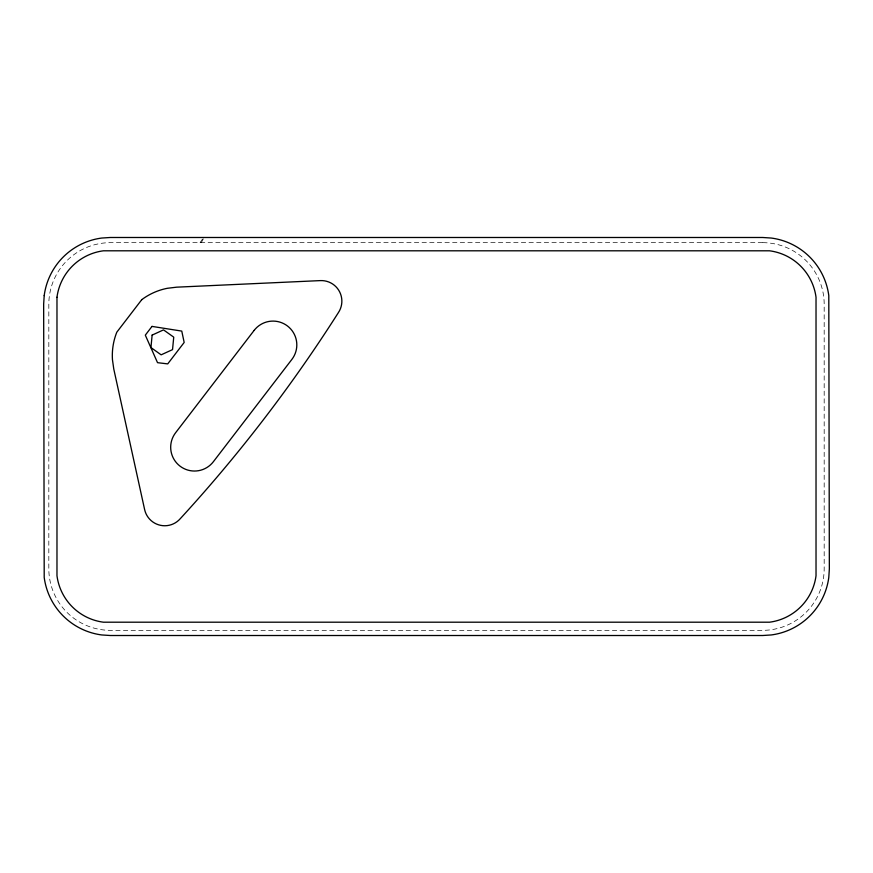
<?xml version="1.0" encoding="UTF-8"?>
<svg xmlns="http://www.w3.org/2000/svg" width="873" height="873" viewBox="0 0 873 873"><rect width="100%" height="100%" fill="white"/><g stroke="black" fill="none" stroke-linecap="round" stroke-linejoin="round"><path stroke-width="0.65" stroke-dasharray="4.37 3.27" d="M201.281 242.661L204.086 237.489M200.081 242.661L202.842 238.525M762.544 242.661L110.456 242.661A61.634 61.634 0 0 0 48.823 304.295L48.823 568.705A61.634 61.634 0 0 0 110.456 630.339L762.544 630.339A61.634 61.634 0 0 0 824.177 568.705L824.177 304.295A61.634 61.634 0 0 0 762.544 242.661"/><path stroke-width="1.31" d="M44.207 295.576L43.65 304.12L44.207 577.424A66.817 66.817 0 0 0 101.737 634.955L110.293 635.511L762.707 635.511L771.263 634.955A66.817 66.817 0 0 0 828.793 577.424L829.35 568.88L828.793 295.576A66.817 66.817 0 0 0 771.263 238.045L762.707 237.489L110.293 237.489L101.737 238.045A66.817 66.817 0 0 0 44.207 295.576M56.974 297.257L56.974 575.744A53.951 53.951 0 0 0 103.418 622.198L769.582 622.198A53.951 53.951 0 0 0 816.026 575.744L816.026 297.257A53.951 53.951 0 0 0 769.582 250.802L103.418 250.802A53.951 53.951 0 0 0 56.974 297.257M152.131 335.09L150.942 347.563L161.145 354.831L172.538 349.626L173.738 337.153L163.524 329.885L152.131 335.09M141.775 299.646L116.807 332.187A63.085 63.085 0 0 0 112.464 359.796L113.785 369.083L144.634 509.603A20.581 20.581 0 0 0 180.187 518.769A1476.93 1476.93 0 0 0 338.408 312.578A20.581 20.581 0 0 0 320.358 280.604L176.641 287.173L167.321 288.297A63.085 63.085 0 0 0 141.775 299.646M152.011 326.404L145.311 335.145L157.533 362.677L167.725 363.888L184.17 342.456L181.77 331.096L152.011 326.404M254.13 330.409L175.593 432.757A23.8 23.8 0 0 0 179.991 466.117A23.8 23.8 0 0 0 213.361 461.73L291.898 359.381A23.8 23.8 0 0 0 287.501 326.011A23.8 23.8 0 0 0 254.13 330.409"/></g></svg>
